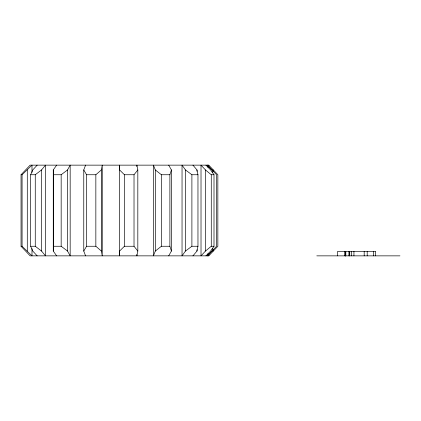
<?xml version="1.0" encoding="UTF-8"?>
<svg xmlns="http://www.w3.org/2000/svg" width="421" height="421" viewBox="0 0 421 421"><rect width="100%" height="100%" fill="white"/><g stroke="black" fill="none" stroke-linecap="round" stroke-linejoin="round"><path stroke-width="0.63" d="M56.64 255.857L53.272 251.058L53.646 246.259L53.646 174.741L53.272 169.942L56.64 165.143M101.35 169.942L102.245 165.143L102.245 255.857L101.35 251.058L101.35 169.942L95.846 174.741L86.573 174.741L83.768 169.942L85.568 165.143M136.841 166.458L136.841 165.143L137.82 169.942L137.82 251.058L136.841 255.857L136.841 254.542M192.95 255.857L196.965 251.058L197.965 246.259L197.965 174.741L196.965 169.942L192.95 165.143M168.695 255.857L171.394 251.058L169.884 246.259L169.884 174.741L171.394 169.942L168.695 165.143M155.307 251.058L153.433 255.857L153.433 165.143L155.307 169.942L155.307 251.058L161.396 246.259L169.884 246.259M37.174 255.857L32.759 251.058L30.638 246.259L30.638 174.741L32.759 169.942L37.174 165.143M53.646 174.741L61.166 174.741L67.539 169.942L70.17 165.143L70.17 255.857L67.539 251.058L61.166 246.259L53.646 246.259M85.568 255.857L83.768 251.058L86.573 246.259L86.573 174.741M205.922 165.143L210.637 169.942L214 174.741L214 246.259L210.637 251.058L205.922 255.857M197.965 246.259L191.897 246.259L185.461 251.058L182.04 255.857L182.04 165.143L185.461 169.942L191.897 174.741L197.965 174.741M137.82 251.058L134.02 246.259L134.02 174.741L137.82 169.942M30.638 174.741L35.264 174.741L41.532 169.942L45.5 165.143L45.5 255.857L41.532 251.058L35.264 246.259L30.638 246.259M21.05 174.741L30.138 165.143L208.763 165.143L217.852 174.741L217.852 246.259L208.763 255.857L30.138 255.857L21.05 246.259L21.05 174.741L22.076 174.741L31.991 165.143L31.991 172.373M207.479 253.884L207.479 255.857L216.568 246.259L216.568 174.741L207.479 165.143L207.479 167.116M214 246.259L211.274 246.259L205.469 251.058L201.017 255.857L201.017 165.143L205.469 169.942L211.274 174.741L214 174.741M207.206 255.857L211.921 251.058M134.02 246.259L124.411 246.259L119.601 251.058L119.559 255.857L119.559 165.143L119.601 169.942L124.411 174.741L134.02 174.741M155.307 169.942L161.396 174.741L169.884 174.741M21.05 246.259L22.076 246.259L31.991 255.857L31.991 248.627M86.573 246.259L95.846 246.259L101.35 251.058M316.797 255.857L399.95 255.857M207.206 165.143L211.921 169.942M375.674 255.857L375.674 251.321L337.674 251.321L337.674 255.857M373.395 251.321L373.395 255.857M367.196 251.321L367.196 255.857M364.186 251.321L364.186 255.857M353.935 251.321L353.935 255.857M351.403 251.321L351.403 255.857M349.74 251.321L349.74 255.857M349.151 251.321L349.151 255.857M349.088 251.321L349.088 255.857M345.825 251.321L345.825 255.857M345.367 251.321L345.404 255.857M345.309 251.321L345.283 255.857M345.204 251.321L345.204 255.857M345.125 251.321L345.146 255.857M345.031 251.321L345.031 255.857M213.563 169.942L213.563 171.252M213.563 249.748L213.563 251.058M212.279 169.942L212.279 172.557M212.279 248.443L212.279 251.058M211.274 174.741L211.274 246.259M208.763 165.143L208.763 167.116M208.763 253.884L208.763 255.857M205.469 169.942L205.469 251.058M196.965 169.942L196.965 171.252M196.965 249.748L196.965 251.058M191.897 174.741L191.897 246.259M185.461 169.942L185.461 251.058M171.394 169.942L171.394 251.058M161.396 174.741L161.396 246.259M124.411 174.741L124.411 246.259M95.846 174.741L95.846 246.259M83.768 169.942L83.768 251.058M67.539 169.942L67.539 251.058M61.166 174.741L61.166 246.259M53.272 169.942L53.272 251.058M41.532 169.942L41.532 251.058M35.264 174.741L35.264 246.259M27.291 169.942L27.291 251.058M22.076 174.741L22.076 246.259"/></g></svg>
